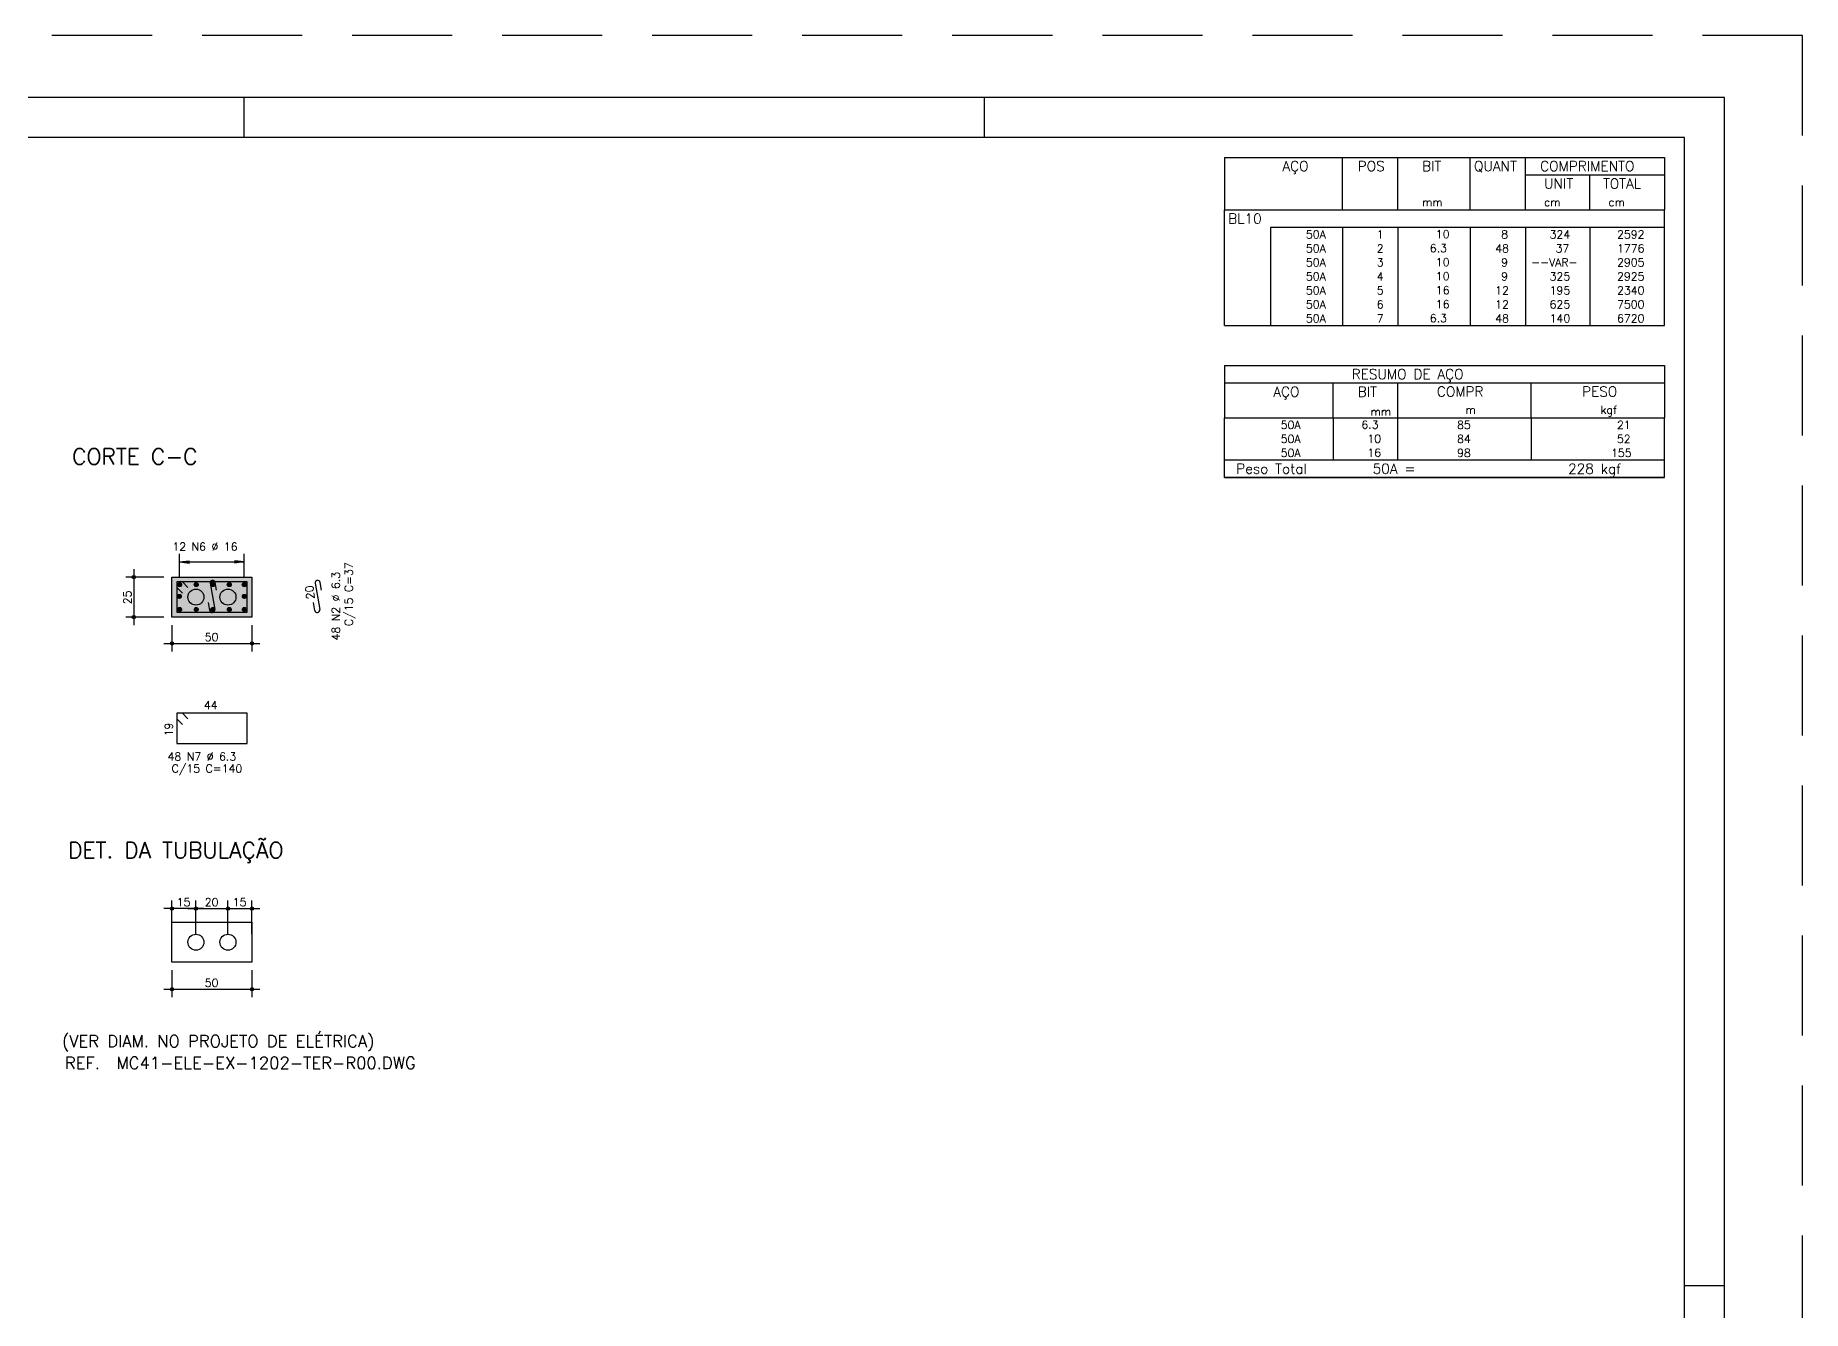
# Model space of a CAD drawing. Extents: x -1.9 to 86, y -1.5 to 61.
# Drawn here: x 41.88 to 86.05, y 29.08 to 60.95 of the extents above; entities that cross this region are included whole.
import ezdxf

# ---------------------------------------------------------------- set-up
doc = ezdxf.new("R2010")
doc.units = 0
doc.header["$MEASUREMENT"] = 0
doc.linetypes.add('HIDDEN', pattern=[0.375, 0.25, -0.125])
doc.layers.get('0').update_dxf_attribs({"linetype": 'CONTINUOUS'})
doc.layers.get('Defpoints').update_dxf_attribs({"linetype": 'CONTINUOUS'})
for name, color, linetype in [('ARQ_FOLHA', 7, 'CONTINUOUS'), ('PENA_01', 1, 'CONTINUOUS'), ('PENA_02', 2, 'CONTINUOUS'), ('PENA_03', 3, 'CONTINUOUS'), ('PENA_04', 4, 'CONTINUOUS'), ('PENA_05', 5, 'CONTINUOUS'), ('PENA_10', 253, 'CONTINUOUS')]:
    doc.layers.add(name, color=color, linetype=linetype)
doc.styles.get("Standard").update_dxf_attribs({"font": 'ROMANS.SHX'})

# ---------------------------------------------------------------- blocks, each defined once
blk = doc.blocks.new('FOLHA A1 - 841 X 594')
at = {"layer": 'ARQ_FOLHA', "color": 1}
for p, q in [((-370, 584), (-370, 594)), ((-185, 584), (-185, 594)), ((-10, 297), (0, 297))]:
    blk.add_line(p, q, dxfattribs=at)
for points in [[(-841, 0), (0, 0), (0, 594), (-841, 594)], [(-816, 10), (-10, 10), (-10, 584), (-816, 584)]]:
    blk.add_lwpolyline(points, close=True, dxfattribs=at)
at = {"layer": 'Defpoints', "color": 8, "linetype": 'HIDDEN', "ltscale": 100}
blk.add_lwpolyline([(-860.5, 609.5), (-860.5, -15.5), (19.5, -15.5), (19.5, 609.5)], close=True, dxfattribs=at)
blk = doc.blocks.new('*U24')
blk.add_blockref('FOLHA A1 - 841 X 594', (0, 0))

msp = doc.modelspace()

# ---------------------------------------------------------------- linework, layer by layer
at = {"layer": 'PENA_01', "linetype": 'Continuous'}
for p, q in [((45.49, 47.421), (45.49, 47.988)), ((45.49, 47.788), (47.106, 47.788)), ((47.106, 47.421), (47.106, 47.988)), ((45.098, 47.41), (44.144, 47.41)), ((44.344, 47.61), (44.344, 46.21)), ((45.098, 46.41), (44.144, 46.41)), ((45.298, 46.21), (45.298, 45.551)), ((47.298, 46.21), (47.298, 45.551)), ((45.098, 45.751), (47.498, 45.751)), ((45.298, 38.484), (45.298, 39.325)), ((45.898, 38.484), (45.898, 39.325)), ((45.898, 38.484), (45.898, 39.325)), ((46.698, 38.484), (46.698, 39.325)), ((46.698, 38.484), (46.698, 39.325)), ((47.298, 38.484), (47.298, 39.325)), ((46.098, 39.125), (45.098, 39.125)), ((45.698, 39.125), (46.898, 39.125)), ((46.498, 39.125), (47.498, 39.125)), ((45.298, 37.584), (45.298, 36.909)), ((47.298, 37.584), (47.298, 36.909)), ((45.098, 37.109), (47.498, 37.109))]:
    msp.add_line(p, q, dxfattribs=at)
at = {"layer": 'PENA_02', "linetype": 'Continuous'}
for p, q in [((71.6, 57.9), (71.6, 56.588)), ((71.6, 57.9), (82.6, 57.9)), ((74.55, 56.588), (74.55, 57.9)), ((75.93, 56.588), (75.93, 57.9)), ((77.74, 56.588), (77.74, 57.9)), ((79.12, 56.588), (79.12, 57.9)), ((82.6, 57.9), (82.6, 56.588)), ((79.12, 57.463), (82.6, 57.463)), ((80.73, 56.588), (80.73, 57.463)), ((71.6, 56.588), (82.6, 56.588)), ((71.6, 56.15), (71.6, 56.588)), ((71.6, 56.588), (82.6, 56.588)), ((82.6, 56.15), (82.6, 56.588)), ((71.6, 55.8), (71.6, 56.15)), ((82.6, 56.15), (72.75, 56.15)), ((72.75, 56.15), (72.75, 55.8)), ((74.55, 56.15), (74.55, 55.8)), ((75.93, 56.15), (75.93, 55.8)), ((77.74, 56.15), (77.74, 55.8)), ((79.12, 56.15), (79.12, 55.8)), ((80.73, 56.15), (80.73, 55.8)), ((82.6, 55.8), (82.6, 56.15)), ((71.6, 55.45), (71.6, 55.8)), ((72.75, 55.8), (72.75, 55.45)), ((74.55, 55.8), (74.55, 55.45)), ((75.93, 55.8), (75.93, 55.45)), ((77.74, 55.8), (77.74, 55.45)), ((79.12, 55.8), (79.12, 55.45)), ((80.73, 55.8), (80.73, 55.45)), ((82.6, 55.45), (82.6, 55.8)), ((71.6, 55.1), (71.6, 55.45)), ((72.75, 55.45), (72.75, 55.1)), ((74.55, 55.45), (74.55, 55.1)), ((75.93, 55.45), (75.93, 55.1)), ((77.74, 55.45), (77.74, 55.1)), ((79.12, 55.45), (79.12, 55.1)), ((80.73, 55.45), (80.73, 55.1)), ((82.6, 55.1), (82.6, 55.45)), ((71.6, 54.75), (71.6, 55.1)), ((72.75, 55.1), (72.75, 54.75)), ((74.55, 55.1), (74.55, 54.75)), ((75.93, 55.1), (75.93, 54.75)), ((77.74, 55.1), (77.74, 54.75)), ((79.12, 55.1), (79.12, 54.75)), ((80.73, 55.1), (80.73, 54.75)), ((82.6, 54.75), (82.6, 55.1)), ((71.6, 54.4), (71.6, 54.75)), ((71.6, 54.05), (71.6, 54.4)), ((72.75, 54.75), (72.75, 54.4)), ((72.75, 54.4), (72.75, 54.05)), ((74.55, 54.75), (74.55, 54.4)), ((74.55, 54.4), (74.55, 54.05)), ((75.93, 54.75), (75.93, 54.4)), ((75.93, 54.4), (75.93, 54.05)), ((77.74, 54.75), (77.74, 54.4)), ((77.74, 54.4), (77.74, 54.05)), ((79.12, 54.75), (79.12, 54.4)), ((79.12, 54.4), (79.12, 54.05)), ((80.73, 54.75), (80.73, 54.4)), ((80.73, 54.4), (80.73, 54.05)), ((82.6, 54.4), (82.6, 54.75)), ((82.6, 54.05), (82.6, 54.4)), ((71.6, 53.7), (71.6, 54.05)), ((72.75, 54.05), (72.75, 53.7)), ((74.55, 54.05), (74.55, 53.7)), ((75.93, 54.05), (75.93, 53.7)), ((77.74, 54.05), (77.74, 53.7)), ((79.12, 54.05), (79.12, 53.7)), ((80.73, 54.05), (80.73, 53.7)), ((82.6, 53.7), (82.6, 54.05)), ((71.6, 53.7), (82.6, 53.7)), ((71.6, 52.7), (71.6, 51.388)), ((71.6, 52.7), (82.6, 52.7)), ((82.6, 52.7), (82.6, 51.388)), ((71.6, 52.263), (82.6, 52.263)), ((74.32, 51.388), (74.32, 52.263)), ((75.93, 51.388), (75.93, 52.263)), ((79.265, 51.388), (79.265, 52.263)), ((71.6, 51.388), (82.6, 51.388)), ((71.6, 51.038), (71.6, 51.388)), ((74.32, 51.388), (74.32, 51.038)), ((75.93, 51.038), (75.93, 51.388)), ((79.265, 51.388), (79.265, 51.038)), ((82.6, 51.038), (82.6, 51.388)), ((71.6, 50.688), (71.6, 51.038)), ((74.32, 51.038), (74.32, 50.688)), ((75.93, 50.688), (75.93, 51.038)), ((79.265, 51.038), (79.265, 50.688)), ((82.6, 50.688), (82.6, 51.038)), ((71.6, 50.338), (71.6, 50.688)), ((74.32, 50.688), (74.32, 50.338)), ((75.93, 50.338), (75.93, 50.688)), ((79.265, 50.688), (79.265, 50.338)), ((82.6, 50.338), (82.6, 50.688)), ((71.6, 50.338), (82.6, 50.338)), ((71.6, 49.9), (71.6, 50.338)), ((71.6, 50.338), (82.6, 50.338)), ((82.6, 49.9), (82.6, 50.338)), ((82.6, 49.9), (71.6, 49.9)), ((71.6, 49.9), (82.6, 49.9)), ((45.49, 47.788), (45.737, 47.82)), ((45.49, 47.788), (45.737, 47.755)), ((47.106, 47.788), (46.858, 47.82)), ((47.106, 47.788), (46.858, 47.755))]:
    msp.add_line(p, q, dxfattribs=at)
for centre, radius in [((44.344, 47.41), 0.04), ((44.344, 47.41), 0.02), ((44.344, 46.41), 0.04), ((44.344, 46.41), 0.02), ((45.298, 45.751), 0.04), ((45.298, 45.751), 0.02), ((47.298, 45.751), 0.04), ((47.298, 45.751), 0.02), ((45.298, 39.125), 0.04), ((45.298, 39.125), 0.02), ((45.898, 39.125), 0.04), ((45.898, 39.125), 0.04), ((45.898, 39.125), 0.02), ((45.898, 39.125), 0.02), ((46.698, 39.125), 0.04), ((46.698, 39.125), 0.04), ((46.698, 39.125), 0.02), ((46.698, 39.125), 0.02), ((47.298, 39.125), 0.04), ((47.298, 39.125), 0.02), ((45.298, 37.109), 0.04), ((45.298, 37.109), 0.02), ((47.298, 37.109), 0.04), ((47.298, 37.109), 0.02)]:
    msp.add_circle(centre, radius, dxfattribs=at)
at = {"layer": 'PENA_03', "linetype": 'Continuous'}
for p, q in [((45.298, 47.41), (45.298, 47.41)), ((45.44, 47.214), (45.497, 47.27)), ((45.44, 47.228), (45.482, 47.27)), ((45.443, 47.203), (45.508, 47.268)), ((45.448, 47.193), (45.517, 47.263)), ((45.945, 47.193), (45.876, 47.263)), ((45.95, 47.203), (45.885, 47.268)), ((45.953, 47.214), (45.896, 47.27)), ((45.953, 47.228), (45.911, 47.27)), ((46.359, 47.193), (46.29, 47.263)), ((46.364, 47.203), (46.299, 47.268)), ((46.367, 47.214), (46.31, 47.27)), ((46.367, 47.228), (46.325, 47.27)), ((46.682, 47.214), (46.739, 47.27)), ((46.682, 47.228), (46.724, 47.27)), ((46.685, 47.203), (46.75, 47.268)), ((46.69, 47.193), (46.759, 47.263)), ((47.147, 47.193), (47.078, 47.263)), ((47.152, 47.203), (47.087, 47.268)), ((47.155, 47.214), (47.098, 47.27)), ((47.155, 47.228), (47.113, 47.27)), ((45.432, 46.921), (45.489, 46.977)), ((45.432, 46.935), (45.474, 46.977)), ((45.435, 46.91), (45.5, 46.975)), ((45.44, 46.9), (45.509, 46.97)), ((45.446, 46.893), (45.517, 46.963)), ((45.454, 47.186), (45.525, 47.256)), ((45.454, 46.886), (45.523, 46.956)), ((45.462, 47.179), (45.531, 47.249)), ((45.463, 46.881), (45.528, 46.946)), ((45.471, 47.174), (45.536, 47.239)), ((45.474, 46.878), (45.531, 46.935)), ((45.482, 47.171), (45.539, 47.228)), ((45.489, 46.879), (45.531, 46.921)), ((45.49, 47.221), (45.49, 47.221)), ((45.497, 47.171), (45.539, 47.214)), ((45.911, 47.171), (45.854, 47.228)), ((45.896, 47.171), (45.854, 47.214)), ((45.922, 47.174), (45.857, 47.239)), ((45.931, 47.179), (45.862, 47.249)), ((45.939, 47.186), (45.868, 47.256)), ((46.325, 47.171), (46.268, 47.228)), ((46.31, 47.171), (46.268, 47.214)), ((46.336, 47.174), (46.271, 47.239)), ((46.345, 47.179), (46.276, 47.249)), ((46.353, 47.186), (46.282, 47.256)), ((46.696, 47.186), (46.767, 47.256)), ((46.704, 47.179), (46.773, 47.249)), ((46.713, 47.174), (46.778, 47.239)), ((46.724, 47.171), (46.781, 47.228)), ((46.739, 47.171), (46.781, 47.214)), ((47.113, 47.171), (47.056, 47.228)), ((47.098, 47.171), (47.056, 47.214)), ((47.058, 46.921), (47.115, 46.977)), ((47.058, 46.935), (47.1, 46.977)), ((47.124, 47.174), (47.059, 47.239)), ((47.061, 46.91), (47.126, 46.975)), ((47.133, 47.179), (47.064, 47.249)), ((47.066, 46.9), (47.135, 46.97)), ((47.141, 47.186), (47.07, 47.256)), ((47.072, 46.893), (47.143, 46.963)), ((47.08, 46.886), (47.149, 46.956)), ((47.089, 46.881), (47.154, 46.946)), ((47.1, 46.878), (47.157, 46.935)), ((47.106, 47.221), (47.106, 47.221)), ((47.115, 46.879), (47.157, 46.921)), ((45.298, 46.41), (45.298, 46.41)), ((45.298, 46.41), (45.298, 46.41)), ((45.44, 46.593), (45.497, 46.649)), ((45.44, 46.607), (45.482, 46.649)), ((45.443, 46.582), (45.508, 46.647)), ((45.448, 46.572), (45.517, 46.642)), ((45.454, 46.565), (45.525, 46.635)), ((45.462, 46.558), (45.531, 46.628)), ((45.471, 46.553), (45.536, 46.618)), ((45.482, 46.55), (45.539, 46.607)), ((45.497, 46.551), (45.539, 46.593)), ((45.911, 46.55), (45.854, 46.607)), ((45.896, 46.551), (45.854, 46.593)), ((45.922, 46.553), (45.857, 46.618)), ((45.931, 46.558), (45.862, 46.628)), ((45.939, 46.565), (45.868, 46.635)), ((45.945, 46.572), (45.876, 46.642)), ((45.95, 46.582), (45.885, 46.647)), ((45.953, 46.593), (45.896, 46.649)), ((45.953, 46.607), (45.911, 46.649)), ((46.325, 46.55), (46.268, 46.607)), ((46.31, 46.551), (46.268, 46.593)), ((46.336, 46.553), (46.271, 46.618)), ((46.345, 46.558), (46.276, 46.628)), ((46.353, 46.565), (46.282, 46.635)), ((46.359, 46.572), (46.29, 46.642)), ((46.364, 46.582), (46.299, 46.647)), ((46.367, 46.593), (46.31, 46.649)), ((46.367, 46.607), (46.325, 46.649)), ((46.682, 46.593), (46.739, 46.649)), ((46.682, 46.607), (46.724, 46.649)), ((46.685, 46.582), (46.75, 46.647)), ((46.69, 46.572), (46.759, 46.642)), ((46.696, 46.565), (46.767, 46.635)), ((46.704, 46.558), (46.773, 46.628)), ((46.713, 46.553), (46.778, 46.618)), ((46.724, 46.55), (46.781, 46.607)), ((46.739, 46.551), (46.781, 46.593)), ((47.113, 46.55), (47.056, 46.607)), ((47.098, 46.551), (47.056, 46.593)), ((47.124, 46.553), (47.059, 46.618)), ((47.133, 46.558), (47.064, 46.628)), ((47.141, 46.565), (47.07, 46.635)), ((47.147, 46.572), (47.078, 46.642)), ((47.152, 46.582), (47.087, 46.647)), ((47.155, 46.593), (47.098, 46.649)), ((47.155, 46.607), (47.113, 46.649)), ((47.298, 46.41), (47.298, 46.41)), ((45.298, 38.284), (45.298, 38.284)), ((45.898, 38.284), (45.898, 38.284)), ((45.898, 38.284), (45.898, 38.284)), ((46.698, 38.284), (46.698, 38.284)), ((46.698, 38.284), (46.698, 38.284)), ((47.298, 38.284), (47.298, 38.284)), ((45.298, 37.784), (45.298, 37.784)), ((47.298, 37.784), (47.298, 37.784))]:
    msp.add_line(p, q, dxfattribs=at)
for points in [[(45.298, 47.41), (47.298, 47.41), (47.298, 46.41), (45.298, 46.41), (45.298, 47.41)], [(45.298, 47.41), (47.298, 47.41), (47.298, 46.41), (45.298, 46.41), (45.298, 47.41)], [(45.298, 38.784), (47.298, 38.784), (47.298, 37.784), (45.298, 37.784), (45.298, 38.784)]]:
    msp.add_lwpolyline(points, dxfattribs=at)
for centre, radius in [((45.49, 47.221), 0.05), ((45.904, 47.221), 0.05), ((46.318, 47.221), 0.05), ((46.731, 47.221), 0.05), ((47.106, 47.221), 0.05), ((45.482, 46.928), 0.05), ((45.898, 46.91), 0.2), ((46.698, 46.91), 0.2), ((47.108, 46.928), 0.05), ((45.49, 46.6), 0.05), ((45.904, 46.6), 0.05), ((46.318, 46.6), 0.05), ((46.731, 46.6), 0.05), ((47.106, 46.6), 0.05), ((45.898, 38.284), 0.2), ((46.698, 38.284), 0.2)]:
    msp.add_circle(centre, radius, dxfattribs=at)
for points in [[(45.54, 47.221), (45.465, 47.264), (45.443, 47.238)], [(45.54, 47.221), (45.498, 47.27), (45.465, 47.264)], [(45.54, 47.221), (45.528, 47.253), (45.498, 47.27)], [(45.954, 47.221), (45.879, 47.264), (45.857, 47.238)], [(45.954, 47.221), (45.912, 47.27), (45.879, 47.264)], [(45.954, 47.221), (45.942, 47.253), (45.912, 47.27)], [(46.368, 47.221), (46.293, 47.264), (46.271, 47.238)], [(46.368, 47.221), (46.326, 47.27), (46.293, 47.264)], [(46.368, 47.221), (46.356, 47.253), (46.326, 47.27)], [(46.781, 47.221), (46.706, 47.264), (46.685, 47.238)], [(46.781, 47.221), (46.74, 47.27), (46.706, 47.264)], [(46.781, 47.221), (46.77, 47.253), (46.74, 47.27)], [(47.156, 47.221), (47.081, 47.264), (47.059, 47.238)], [(47.156, 47.221), (47.114, 47.27), (47.081, 47.264)], [(47.156, 47.221), (47.144, 47.253), (47.114, 47.27)], [(45.532, 46.928), (45.457, 46.971), (45.435, 46.945)], [(45.532, 46.928), (45.435, 46.945), (45.435, 46.911)], [(45.532, 46.928), (45.435, 46.911), (45.457, 46.885)], [(45.54, 47.221), (45.443, 47.238), (45.443, 47.204)], [(45.54, 47.221), (45.443, 47.204), (45.465, 47.178)], [(45.532, 46.928), (45.49, 46.977), (45.457, 46.971)], [(45.532, 46.928), (45.457, 46.885), (45.49, 46.879)], [(45.54, 47.221), (45.465, 47.178), (45.498, 47.172)], [(45.532, 46.928), (45.52, 46.96), (45.49, 46.977)], [(45.532, 46.928), (45.49, 46.879), (45.52, 46.896)], [(45.54, 47.221), (45.498, 47.172), (45.528, 47.189)], [(45.532, 46.928), (45.52, 46.896), (45.532, 46.928)], [(45.54, 47.221), (45.528, 47.189), (45.54, 47.221)], [(45.954, 47.221), (45.857, 47.238), (45.857, 47.204)], [(45.954, 47.221), (45.857, 47.204), (45.879, 47.178)], [(45.954, 47.221), (45.879, 47.178), (45.912, 47.172)], [(45.954, 47.221), (45.912, 47.172), (45.942, 47.189)], [(45.954, 47.221), (45.942, 47.189), (45.954, 47.221)], [(46.368, 47.221), (46.271, 47.238), (46.271, 47.204)], [(46.368, 47.221), (46.271, 47.204), (46.293, 47.178)], [(46.368, 47.221), (46.293, 47.178), (46.326, 47.172)], [(46.368, 47.221), (46.326, 47.172), (46.356, 47.189)], [(46.368, 47.221), (46.356, 47.189), (46.368, 47.221)], [(46.781, 47.221), (46.685, 47.238), (46.685, 47.204)], [(46.781, 47.221), (46.685, 47.204), (46.706, 47.178)], [(46.781, 47.221), (46.706, 47.178), (46.74, 47.172)], [(46.781, 47.221), (46.74, 47.172), (46.77, 47.189)], [(46.781, 47.221), (46.77, 47.189), (46.781, 47.221)], [(47.156, 47.221), (47.059, 47.238), (47.059, 47.204)], [(47.156, 47.221), (47.059, 47.204), (47.081, 47.178)], [(47.158, 46.928), (47.083, 46.971), (47.061, 46.945)], [(47.158, 46.928), (47.061, 46.945), (47.061, 46.911)], [(47.158, 46.928), (47.061, 46.911), (47.083, 46.885)], [(47.156, 47.221), (47.081, 47.178), (47.114, 47.172)], [(47.158, 46.928), (47.116, 46.977), (47.083, 46.971)], [(47.158, 46.928), (47.083, 46.885), (47.116, 46.879)], [(47.156, 47.221), (47.114, 47.172), (47.144, 47.189)], [(47.158, 46.928), (47.146, 46.96), (47.116, 46.977)], [(47.158, 46.928), (47.116, 46.879), (47.146, 46.896)], [(47.156, 47.221), (47.144, 47.189), (47.156, 47.221)], [(47.158, 46.928), (47.146, 46.896), (47.158, 46.928)], [(45.54, 46.6), (45.465, 46.643), (45.443, 46.617)], [(45.54, 46.6), (45.443, 46.617), (45.443, 46.583)], [(45.54, 46.6), (45.443, 46.583), (45.465, 46.557)], [(45.54, 46.6), (45.498, 46.649), (45.465, 46.643)], [(45.54, 46.6), (45.465, 46.557), (45.498, 46.551)], [(45.54, 46.6), (45.528, 46.632), (45.498, 46.649)], [(45.54, 46.6), (45.498, 46.551), (45.528, 46.568)], [(45.54, 46.6), (45.528, 46.568), (45.54, 46.6)], [(45.954, 46.6), (45.879, 46.643), (45.857, 46.617)], [(45.954, 46.6), (45.857, 46.617), (45.857, 46.583)], [(45.954, 46.6), (45.857, 46.583), (45.879, 46.557)], [(45.954, 46.6), (45.912, 46.649), (45.879, 46.643)], [(45.954, 46.6), (45.879, 46.557), (45.912, 46.551)], [(45.954, 46.6), (45.942, 46.632), (45.912, 46.649)], [(45.954, 46.6), (45.912, 46.551), (45.942, 46.568)], [(45.954, 46.6), (45.942, 46.568), (45.954, 46.6)], [(46.368, 46.6), (46.293, 46.643), (46.271, 46.617)], [(46.368, 46.6), (46.271, 46.617), (46.271, 46.583)], [(46.368, 46.6), (46.271, 46.583), (46.293, 46.557)], [(46.368, 46.6), (46.326, 46.649), (46.293, 46.643)], [(46.368, 46.6), (46.293, 46.557), (46.326, 46.551)], [(46.368, 46.6), (46.356, 46.632), (46.326, 46.649)], [(46.368, 46.6), (46.326, 46.551), (46.356, 46.568)], [(46.368, 46.6), (46.356, 46.568), (46.368, 46.6)], [(46.781, 46.6), (46.706, 46.643), (46.685, 46.617)], [(46.781, 46.6), (46.685, 46.617), (46.685, 46.583)], [(46.781, 46.6), (46.685, 46.583), (46.706, 46.557)], [(46.781, 46.6), (46.74, 46.649), (46.706, 46.643)], [(46.781, 46.6), (46.706, 46.557), (46.74, 46.551)], [(46.781, 46.6), (46.77, 46.632), (46.74, 46.649)], [(46.781, 46.6), (46.74, 46.551), (46.77, 46.568)], [(46.781, 46.6), (46.77, 46.568), (46.781, 46.6)], [(47.156, 46.6), (47.081, 46.643), (47.059, 46.617)], [(47.156, 46.6), (47.059, 46.617), (47.059, 46.583)], [(47.156, 46.6), (47.059, 46.583), (47.081, 46.557)], [(47.156, 46.6), (47.114, 46.649), (47.081, 46.643)], [(47.156, 46.6), (47.081, 46.557), (47.114, 46.551)], [(47.156, 46.6), (47.144, 46.632), (47.114, 46.649)], [(47.156, 46.6), (47.114, 46.551), (47.144, 46.568)], [(47.156, 46.6), (47.144, 46.568), (47.156, 46.6)]]:
    msp.add_solid(points, dxfattribs=at)
at = {"layer": 'PENA_04', "linetype": 'Continuous'}
for p, q in [((45.558, 47.29), (45.418, 47.29)), ((45.418, 47.29), (45.418, 46.53)), ((47.178, 47.29), (45.418, 47.29)), ((45.418, 47.29), (45.418, 47.15)), ((45.698, 47.15), (45.558, 47.29)), ((46.413, 47.081), (46.38, 47.278)), ((47.178, 46.53), (47.178, 47.29)), ((45.418, 47.15), (45.558, 47.01)), ((46.255, 47.257), (46.367, 46.597)), ((45.418, 46.53), (47.178, 46.53)), ((46.243, 46.576), (46.209, 46.774))]:
    msp.add_line(p, q, dxfattribs=at)
for centre, start, end in [((46.317, 47.267), 9.6074, 189.6074), ((46.305, 46.587), 189.6074, 9.6074)]:
    msp.add_arc(centre, 0.063, start, end, dxfattribs=at)
at = {"layer": 'PENA_05', "linetype": 'Continuous'}
for p, q in [((49.037, 47.081), (49.003, 47.278)), ((48.879, 47.257), (48.991, 46.597)), ((48.866, 46.576), (48.833, 46.774)), ((45.558, 44.009), (45.418, 44.009)), ((45.418, 44.009), (45.418, 43.249)), ((47.178, 44.009), (45.418, 44.009)), ((45.418, 44.009), (45.418, 43.869)), ((45.418, 43.869), (45.558, 43.729)), ((45.698, 43.869), (45.558, 44.009)), ((47.178, 43.249), (47.178, 44.009)), ((45.418, 43.249), (47.178, 43.249))]:
    msp.add_line(p, q, dxfattribs=at)
for centre, start, end in [((48.941, 47.267), 9.6074, 189.6074), ((48.929, 46.587), 189.6074, 9.6074)]:
    msp.add_arc(centre, 0.063, start, end, dxfattribs=at)
at = {"layer": 'PENA_10', "linetype": 'Continuous'}
for points in [[(45.298, 47.41), (47.298, 47.41), (47.298, 46.41)], [(45.298, 47.41), (47.298, 46.41), (45.298, 46.41)], [(45.298, 47.41), (45.298, 46.41), (45.298, 47.41)]]:
    msp.add_solid(points, dxfattribs=at)

# ---------------------------------------------------------------- block references
at = {"xscale": 0.09999999999999938, "yscale": 0.09999999999999938, "zscale": 0.09999999999999938}
msp.add_blockref('*U24', (84.1, 0), dxfattribs=at)

# ---------------------------------------------------------------- texts
at = {"layer": 'PENA_02', "linetype": 'Continuous'}
for s, height, p in [('AÇO', 0.25, (73.05, 57.556)), ('POS', 0.25, (74.93, 57.556)), ('BIT', 0.25, (76.54, 57.556)), ('QUANT', 0.25, (77.836, 57.556)), ('COMPRIMENTO', 0.25, (79.489, 57.556)), ('UNIT', 0.25, (79.587, 57.119)), ('TOTAL', 0.25, (81.059, 57.119)), ('mm', 0.2, (76.54, 56.681)), ('cm', 0.2, (79.587, 56.681)), ('cm', 0.2, (81.197, 56.681)), ('BL10', 0.25, (71.696, 56.244)), ('     50A', 0.2, (72.89, 55.875)), ('     50A', 0.2, (72.89, 55.525)), ('  2', 0.2, (75.13, 55.525)), ('  1', 0.2, (75.13, 55.875)), ('    6.3', 0.2, (76.137, 55.531)), ('     10', 0.2, (76.137, 55.881)), ('   48', 0.2, (77.92, 55.525)), ('    8', 0.2, (77.92, 55.875)), ('    324', 0.2, (79.13, 55.875)), ('     37', 0.2, (79.13, 55.525)), ('   2592', 0.2, (80.964, 55.875)), ('   1776', 0.2, (80.964, 55.525)), ('     50A', 0.2, (72.89, 55.175)), ('  3', 0.2, (75.13, 55.175)), ('     10', 0.2, (76.137, 55.181)), ('    9', 0.2, (77.92, 55.175)), (' --VAR-', 0.2, (79.13, 55.175)), ('   2905', 0.2, (80.964, 55.175)), ('     50A', 0.2, (72.89, 54.825)), ('  4', 0.2, (75.13, 54.825)), ('     10', 0.2, (76.137, 54.831)), ('    9', 0.2, (77.92, 54.825)), ('    325', 0.2, (79.13, 54.825)), ('   2925', 0.2, (80.964, 54.825)), ('     50A', 0.2, (72.89, 54.475)), ('     50A', 0.2, (72.89, 54.125)), ('  5', 0.2, (75.13, 54.475)), ('  6', 0.2, (75.13, 54.125)), ('     16', 0.2, (76.137, 54.481)), ('     16', 0.2, (76.137, 54.131)), ('   12', 0.2, (77.92, 54.475)), ('   12', 0.2, (77.92, 54.125)), ('    625', 0.2, (79.13, 54.125)), ('    195', 0.2, (79.13, 54.475)), ('   2340', 0.2, (80.964, 54.475)), ('   7500', 0.2, (80.964, 54.125)), ('     50A', 0.2, (72.89, 53.775)), ('  7', 0.2, (75.13, 53.775)), ('    6.3', 0.2, (76.137, 53.781)), ('   48', 0.2, (77.92, 53.775)), ('    140', 0.2, (79.13, 53.775)), ('   6720', 0.2, (80.964, 53.775)), ('RESUMO DE AÇO', 0.25, (74.78, 52.356)), ('AÇO', 0.25, (72.82, 51.919)), ('BIT', 0.25, (74.93, 51.919)), ('COMPR', 0.25, (76.909, 51.922)), ('PESO', 0.25, (80.538, 51.922)), ('kgf', 0.2, (81.001, 51.491)), ('     50A', 0.2, (72.26, 51.113)), ('    6.3', 0.2, (74.427, 51.119)), ('mm', 0.2, (75.251, 51.445)), ('     85', 0.2, (76.668, 51.113)), ('m', 0.2, (77.623, 51.491)), ('      21', 0.2, (80.515, 51.113)), ('     50A', 0.2, (72.26, 50.763)), ('     10', 0.2, (74.427, 50.769)), ('     84', 0.2, (76.668, 50.763)), ('      52', 0.2, (80.515, 50.763)), ('     50A', 0.2, (72.26, 50.413)), ('     16', 0.2, (74.427, 50.419)), ('     98', 0.2, (76.668, 50.413)), ('     155', 0.2, (80.515, 50.413)), ('Peso Total        50A =', 0.25, (71.893, 49.994)), ('     228 kgf', 0.25, (79.257, 49.994))]:
    msp.add_text(s, height=height, dxfattribs=at).set_placement(p)
at = {"layer": 'PENA_03', "linetype": 'Continuous'}
for s, p in [('12 N6 %%c 16', (45.309, 48.071)), ('50', (46.118, 45.811)), ('44', (46.098, 44.109)), ('48 N7 %%c 6.3', (45.19, 42.824)), ('C/15 C=140', (45.29, 42.524)), ('15', (45.418, 39.185)), ('20', (46.118, 39.185)), ('15', (46.818, 39.185)), ('50', (46.118, 37.169))]:
    msp.add_text(s, height=0.2, dxfattribs=at).set_placement(p)
for s, rotation, p in [('C/15 C=37', 90, (49.816, 46.185)), ('48 N2 %%c 6.3', 90, (49.493, 45.825)), ('25', 90, (44.284, 46.73)), ('20', 96.2832, (48.862, 46.869)), ('19', 90, (45.318, 43.429))]:
    msp.add_text(s, height=0.2, rotation=rotation, dxfattribs=at).set_placement(p)
at = {"layer": 'PENA_04', "linetype": 'Continuous'}
for s, p in [('(VER DIAM. NO PROJETO DE ELÉTRICA)', (42.551, 35.66)), ('REF.  MC41-ELE-EX-1202-TER-R00.DWG', (42.624, 35.116))]:
    msp.add_text(s, height=0.3, dxfattribs=at).set_placement(p)
at = {"layer": 'PENA_05', "linetype": 'Continuous'}
for s, p in [('CORTE C-C', (42.801, 50.223)), ('DET. DA TUBULAÇÃO', (42.702, 40.384))]:
    msp.add_text(s, height=0.4, dxfattribs=at).set_placement(p)

doc.saveas('drawing.dxf')
